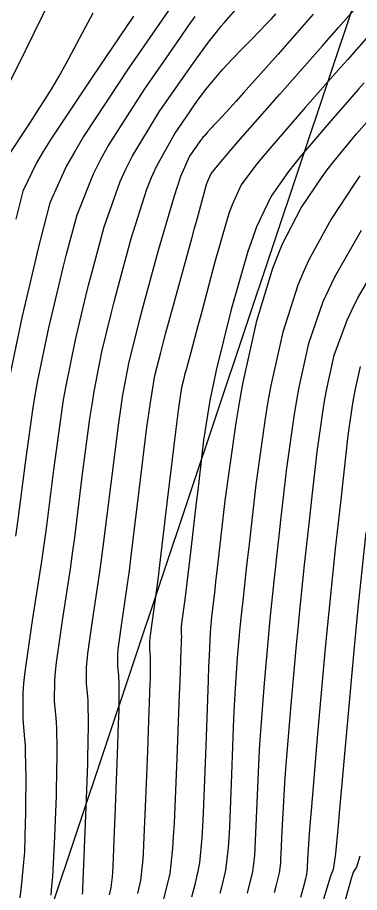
# Model space of a CAD drawing. Header units: metres. Extents: x 837117 to 838479, y 1189012 to 1191015.
# Drawn here: x 837704 to 837734.2, y 1189576 to 1189653.4 of the extents above; entities that cross this region are included whole.
import ezdxf

# ---------------------------------------------------------------- set-up
doc = ezdxf.new("R2010")
doc.units = ezdxf.units.M
doc.header["$LTSCALE"] = 0.3
for name, color, linetype in [('CORREDORVIA', 70, 'Continuous'), ('COTAS 10', 1, 'Continuous'), ('COTAS INT', 252, 'Continuous')]:
    doc.layers.add(name, color=color, linetype=linetype)

msp = doc.modelspace()

# ---------------------------------------------------------------- linework, layer by layer
at = {"layer": 'CORREDORVIA'}
msp.add_lwpolyline([(837910.676, 1191000.965), (838157.033, 1190996.193), (838237.174, 1190821.339), (838237.001, 1190602.875), (838240.031, 1190437.198), (838223.537, 1190366.272), (838212.196, 1190288.92), (838221.396, 1189997.878), (837954.545, 1189509.173), (837751.159, 1189231.384), (837593.191, 1189234.399), (837744.487, 1189686.609), (837750.277, 1189933.973), (837723.624, 1190051.525), (837726.092, 1190134.48), (837885.383, 1190229.429), (837983.184, 1190344.12), (837817.554, 1190502.187), (837798.033, 1190660.17), (837963.574, 1190795.982)], close=True, dxfattribs=at)
at = {"layer": 'COTAS 10'}
for points in [[(837703.289, 1189641.262), (837704.974, 1189643.793), (837707.096, 1189647.134), (837707.711, 1189648.19), (837708.338, 1189649.302), (837710.7, 1189653.793)], [(837706.987, 1189575.775), (837707.062, 1189576.553), (837707.132, 1189577.393), (837707.332, 1189580.952), (837707.459, 1189584.544), (837707.483, 1189585.406), (837707.502, 1189586.21), (837707.53, 1189588.637), (837707.494, 1189590.538), (837707.472, 1189591.012), (837707.445, 1189591.463), (837707.307, 1189592.901), (837707.308, 1189594.781), (837707.369, 1189595.51), (837707.457, 1189596.33), (837707.994, 1189600.048), (837708.696, 1189604.621), (837708.887, 1189605.98), (837709.077, 1189607.38), (837709.751, 1189612.775), (837710.421, 1189617.911), (837710.608, 1189619.149), (837710.796, 1189620.306), (837711.48, 1189623.82), (837712.296, 1189627.174), (837712.567, 1189628.23), (837712.857, 1189629.342), (837714.067, 1189633.82), (837715.466, 1189638.183), (837715.876, 1189639.222), (837716.295, 1189640.188), (837717.887, 1189643.067), (837719.302, 1189645.108), (837719.608, 1189645.546), (837719.878, 1189645.928), (837720.545, 1189646.847), (837721.051, 1189647.479), (837721.219, 1189647.68), (837721.399, 1189647.893), (837722.151, 1189648.757), (837723.056, 1189649.747), (837723.334, 1189650.04), (837723.623, 1189650.341), (837724.762, 1189651.495), (837726.065, 1189652.835), (837726.456, 1189653.253), (837726.861, 1189653.691)], [(837719.443, 1189575.632), (837719.759, 1189576.84), (837719.87, 1189577.369), (837719.91, 1189577.556), (837719.953, 1189577.76), (837720.137, 1189578.641), (837720.35, 1189580.824), (837720.41, 1189581.849), (837720.471, 1189583.057), (837720.697, 1189588.937), (837720.895, 1189594.779), (837720.938, 1189595.962), (837720.977, 1189596.957), (837721.078, 1189598.982), (837721.144, 1189599.723), (837721.161, 1189599.909), (837721.178, 1189600.086), (837721.237, 1189600.654), (837721.448, 1189602.499), (837721.561, 1189603.481), (837721.698, 1189604.668), (837722.39, 1189610.654), (837723.334, 1189617.545), (837723.63, 1189619.301), (837723.94, 1189620.991), (837725.186, 1189626.549), (837726.601, 1189631.203), (837727.019, 1189632.324), (837727.447, 1189633.371), (837729.084, 1189636.549), (837730.877, 1189639.197), (837731.403, 1189639.911), (837731.942, 1189640.617), (837733.996, 1189643.096), (837736.126, 1189645.51)], [(837731.103, 1189575.455), (837731.605, 1189577.101), (837731.711, 1189577.493), (837731.737, 1189577.572), (837731.763, 1189577.638), (837731.846, 1189577.772), (837731.938, 1189578.063), (837731.969, 1189578.228), (837732.002, 1189578.43), (837732.142, 1189579.465), (837732.392, 1189581.94), (837732.495, 1189583.049), (837732.612, 1189584.343), (837733.155, 1189590.546), (837733.8, 1189597.703), (837733.98, 1189599.597), (837734.162, 1189601.454), (837734.828, 1189607.843)]]:
    msp.add_lwpolyline(points, dxfattribs=at)
at = {"layer": 'COTAS INT'}
for points in [[(837701.735, 1189644.451), (837704.758, 1189650.514), (837707.77, 1189656.682)], [(837717.835, 1189654.66), (837713.863, 1189648.909), (837709.87, 1189642.834), (837709.051, 1189641.471), (837708.358, 1189640.246), (837706.89, 1189636.973), (837706.117, 1189633.998), (837705.862, 1189632.96), (837705.588, 1189631.829), (837704.449, 1189626.973), (837703.341, 1189621.754)], [(837704.251, 1189575.544), (837704.386, 1189576.552), (837704.659, 1189579.613), (837704.742, 1189582.199), (837704.757, 1189582.908), (837704.77, 1189583.614), (837704.786, 1189586.137), (837704.742, 1189588.457), (837704.715, 1189589.035), (837704.683, 1189589.585), (837704.514, 1189591.339), (837704.515, 1189593.632), (837704.59, 1189594.522), (837704.697, 1189595.523), (837705.353, 1189600.058), (837706.169, 1189605.3), (837706.377, 1189606.746), (837706.578, 1189608.19), (837707.237, 1189613.385), (837707.899, 1189618.298), (837708.101, 1189619.564), (837708.311, 1189620.789), (837709.137, 1189624.871), (837710.06, 1189628.726), (837710.332, 1189629.807), (837710.61, 1189630.894), (837711.675, 1189634.871), (837713.097, 1189638.87), (837713.601, 1189639.971), (837714.153, 1189641.07), (837716.546, 1189645.015), (837718.858, 1189648.352), (837719.359, 1189649.067), (837719.8, 1189649.691), (837720.891, 1189651.194), (837721.719, 1189652.228), (837721.993, 1189652.557), (837722.288, 1189652.905), (837723.516, 1189654.316)], [(837703.867, 1189607.512), (837704.078, 1189608.999), (837704.723, 1189613.996), (837705.377, 1189618.685), (837705.594, 1189619.979), (837705.826, 1189621.272), (837706.793, 1189625.922), (837707.824, 1189630.277), (837708.097, 1189631.383), (837708.364, 1189632.446), (837709.282, 1189635.922), (837710.727, 1189639.558), (837711.326, 1189640.721), (837712.012, 1189641.952), (837715.205, 1189646.962), (837718.415, 1189651.595), (837719.111, 1189652.588), (837719.723, 1189653.455)], [(837714.287, 1189653.498), (837710.625, 1189648.103), (837707.026, 1189642.697), (837706.303, 1189641.532), (837705.697, 1189640.511), (837704.498, 1189638.024), (837703.871, 1189635.549)], [(837730.164, 1189653.67), (837727.049, 1189650.139), (837723.974, 1189646.664), (837723.349, 1189645.963), (837722.823, 1189645.376), (837721.739, 1189644.197), (837721.323, 1189643.775), (837721.217, 1189643.665), (837721.116, 1189643.558), (837720.785, 1189643.197), (837720.511, 1189642.882), (837720.445, 1189642.804), (837720.384, 1189642.73), (837720.199, 1189642.5), (837719.955, 1189642.164), (837719.857, 1189642.025), (837719.745, 1189641.865), (837719.229, 1189641.12), (837718.437, 1189639.306), (837718.151, 1189638.472), (837717.836, 1189637.495), (837716.459, 1189632.769), (837715.103, 1189627.791), (837714.802, 1189626.654), (837714.532, 1189625.622), (837713.824, 1189622.769), (837713.281, 1189619.824), (837713.116, 1189618.733), (837712.943, 1189617.524), (837712.265, 1189612.164), (837711.576, 1189606.571), (837711.397, 1189605.215), (837711.223, 1189603.941), (837710.636, 1189600.037), (837710.217, 1189597.138), (837710.148, 1189596.498), (837710.1, 1189595.929), (837710.099, 1189594.463), (837710.207, 1189593.341), (837710.228, 1189592.99), (837710.245, 1189592.62), (837710.274, 1189591.137), (837710.242, 1189589.002), (837710.221, 1189588.221), (837710.195, 1189587.359), (837710.056, 1189583.56), (837709.91, 1189579.923), (837709.88, 1189579.161), (837709.854, 1189578.507), (837709.797, 1189577.033), (837709.769, 1189576.381), (837709.761, 1189576.245), (837709.753, 1189576.128), (837709.725, 1189575.869)], [(837712.149, 1189575.802), (837712.308, 1189576.463), (837712.41, 1189577.396), (837712.438, 1189577.815), (837712.467, 1189578.304), (837712.57, 1189580.65), (837712.677, 1189583.511), (837712.709, 1189584.324), (837712.74, 1189585.147), (837712.861, 1189588.198), (837712.961, 1189590.925), (837712.98, 1189591.544), (837712.995, 1189592.104), (837713.017, 1189593.637), (837712.997, 1189594.702), (837712.985, 1189594.967), (837712.97, 1189595.22), (837712.892, 1189596.025), (837712.893, 1189597.077), (837712.927, 1189597.486), (837712.976, 1189597.945), (837713.277, 1189600.027), (837713.75, 1189603.262), (837713.907, 1189604.449), (837714.075, 1189605.762), (837714.779, 1189611.554), (837715.465, 1189617.137), (837715.623, 1189618.318), (837715.766, 1189619.341), (837716.168, 1189621.718), (837716.68, 1189623.754), (837716.894, 1189624.562), (837717.139, 1189625.475), (837718.282, 1189629.655), (837719.43, 1189633.822), (837719.677, 1189634.728), (837719.895, 1189635.525), (837720.428, 1189637.509), (837720.739, 1189638.604), (837720.817, 1189638.842), (837720.891, 1189639.051), (837721.127, 1189639.572), (837722.189, 1189640.853), (837722.784, 1189641.541), (837723.509, 1189642.375), (837727.212, 1189646.594), (837730.982, 1189650.868), (837731.749, 1189651.737), (837732.395, 1189652.469), (837733.731, 1189653.978)], [(837734.84, 1189651.507), (837733.74, 1189650.264), (837733.208, 1189649.661), (837732.576, 1189648.946), (837729.473, 1189645.428), (837726.32, 1189641.789), (837725.657, 1189640.998), (837725.085, 1189640.301), (837723.78, 1189638.564), (837722.988, 1189636.819), (837722.74, 1189636.117), (837722.479, 1189635.319), (837721.436, 1189631.647), (837720.429, 1189627.824), (837720.192, 1189626.932), (837719.973, 1189626.112), (837719.333, 1189623.75), (837718.889, 1189622.126), (837718.794, 1189621.772), (837718.711, 1189621.458), (837718.512, 1189620.667), (837718.252, 1189618.858), (837718.13, 1189617.903), (837717.987, 1189616.75), (837717.293, 1189610.943), (837716.574, 1189604.952), (837716.416, 1189603.683), (837716.276, 1189602.583), (837715.919, 1189600.016), (837715.736, 1189598.753), (837715.706, 1189598.474), (837715.685, 1189598.226), (837715.685, 1189597.587), (837715.732, 1189597.098), (837715.741, 1189596.945), (837715.749, 1189596.784), (837715.761, 1189596.137), (837715.747, 1189595.207), (837715.738, 1189594.867), (837715.727, 1189594.491), (837715.666, 1189592.835), (837715.57, 1189590.372), (837715.537, 1189589.487), (837715.5, 1189588.514), (837715.342, 1189584.267), (837715.164, 1189580.228), (837715.115, 1189579.386), (837715.067, 1189578.664), (837714.891, 1189577.057), (837714.617, 1189575.919)], [(837734.667, 1189647.586), (837734.171, 1189647.024), (837731.735, 1189644.262), (837729.131, 1189641.203), (837728.53, 1189640.455), (837727.981, 1189639.749), (837726.432, 1189637.557), (837725.155, 1189634.859), (837724.778, 1189633.835), (837724.391, 1189632.691), (837722.907, 1189627.557), (837721.59, 1189622.182), (837721.307, 1189620.886), (837721.06, 1189619.674), (837720.464, 1189615.989), (837720.07, 1189612.596), (837719.95, 1189611.567), (837719.825, 1189610.499), (837719.335, 1189606.322), (837718.899, 1189602.658), (837718.808, 1189601.915), (837718.731, 1189601.289), (837718.56, 1189600.006), (837718.496, 1189599.56), (837718.485, 1189599.462), (837718.478, 1189599.374), (837718.478, 1189599.149), (837718.495, 1189598.976), (837718.498, 1189598.922), (837718.5, 1189598.865), (837718.505, 1189598.637), (837718.5, 1189598.309), (837718.497, 1189598.189), (837718.493, 1189598.057), (837718.471, 1189597.473), (837718.4, 1189595.597), (837718.365, 1189594.65), (837718.323, 1189593.518), (837718.114, 1189587.884), (837717.862, 1189582.151), (837717.793, 1189580.957), (837717.723, 1189579.932), (837717.474, 1189577.651), (837717.085, 1189576.036), (837716.928, 1189575.431)], [(837734.276, 1189639.368), (837733.773, 1189638.645), (837731.736, 1189635.542), (837729.738, 1189631.884), (837729.259, 1189630.812), (837728.812, 1189629.715), (837727.465, 1189625.542), (837726.411, 1189620.839), (837726.148, 1189619.408), (837725.898, 1189617.922), (837725.099, 1189612.092), (837724.488, 1189606.791), (837724.356, 1189605.638), (837724.24, 1189604.622), (837723.955, 1189602.092), (837723.768, 1189600.275), (837723.713, 1189599.709), (837723.657, 1189599.116), (837723.446, 1189596.745), (837723.234, 1189593.614), (837723.178, 1189592.541), (837723.124, 1189591.38), (837722.936, 1189586.442), (837722.747, 1189581.787), (837722.691, 1189580.804), (837722.633, 1189579.954), (837722.412, 1189577.986), (837722.057, 1189576.479), (837721.914, 1189575.919)], [(837734.389, 1189634.534), (837732.029, 1189630.396), (837731.499, 1189629.301), (837731.022, 1189628.228), (837729.744, 1189624.534), (837728.882, 1189620.686), (837728.667, 1189619.516), (837728.462, 1189618.3), (837727.808, 1189613.53), (837727.278, 1189608.914), (837727.15, 1189607.795), (837727.031, 1189606.745), (837726.673, 1189603.53), (837726.357, 1189600.464), (837726.265, 1189599.509), (837726.171, 1189598.508), (837725.814, 1189594.507), (837725.491, 1189590.271), (837725.418, 1189589.121), (837725.352, 1189587.981), (837725.176, 1189583.947), (837725.04, 1189580.6), (837725, 1189579.893), (837724.958, 1189579.281), (837724.799, 1189577.866), (837724.314, 1189575.942)], [(837726.737, 1189575.995), (837726.888, 1189576.567), (837727.186, 1189577.747), (837727.283, 1189578.609), (837727.308, 1189578.982), (837727.333, 1189579.412), (837727.416, 1189581.452), (837727.581, 1189584.582), (837727.658, 1189585.701), (837727.747, 1189586.928), (837728.182, 1189592.27), (837728.685, 1189597.9), (837728.817, 1189599.309), (837728.947, 1189600.654), (837729.391, 1189604.968), (837729.823, 1189608.868), (837729.945, 1189609.951), (837730.067, 1189611.036), (837730.518, 1189614.968), (837731.026, 1189618.678), (837731.185, 1189619.624), (837731.352, 1189620.534), (837732.023, 1189623.526), (837733.146, 1189626.603), (837733.598, 1189627.565), (837734.111, 1189628.576), (837736.474, 1189632.629)], [(837734.302, 1189622.519), (837733.823, 1189620.381), (837733.704, 1189619.731), (837733.59, 1189619.056), (837733.227, 1189616.405), (837732.857, 1189613.159), (837732.74, 1189612.108), (837732.615, 1189610.991), (837732.11, 1189606.405), (837731.536, 1189600.843), (837731.369, 1189599.11), (837731.198, 1189597.293), (837730.55, 1189590.033), (837730.004, 1189583.585), (837729.897, 1189582.28), (837729.81, 1189581.184), (837729.656, 1189578.957), (837729.626, 1189578.225), (837729.617, 1189578.07), (837729.608, 1189577.937), (837729.573, 1189577.627), (837729.466, 1189577.204), (837729.412, 1189576.998), (837729.347, 1189576.754), (837729.02, 1189575.555)], [(837734.274, 1189579.206), (837733.974, 1189578.255), (837733.702, 1189577.816), (837733.618, 1189577.599), (837733.531, 1189577.34), (837733.185, 1189576.059), (837732.537, 1189573.732)]]:
    msp.add_lwpolyline(points, dxfattribs=at)

doc.saveas('drawing.dxf')
